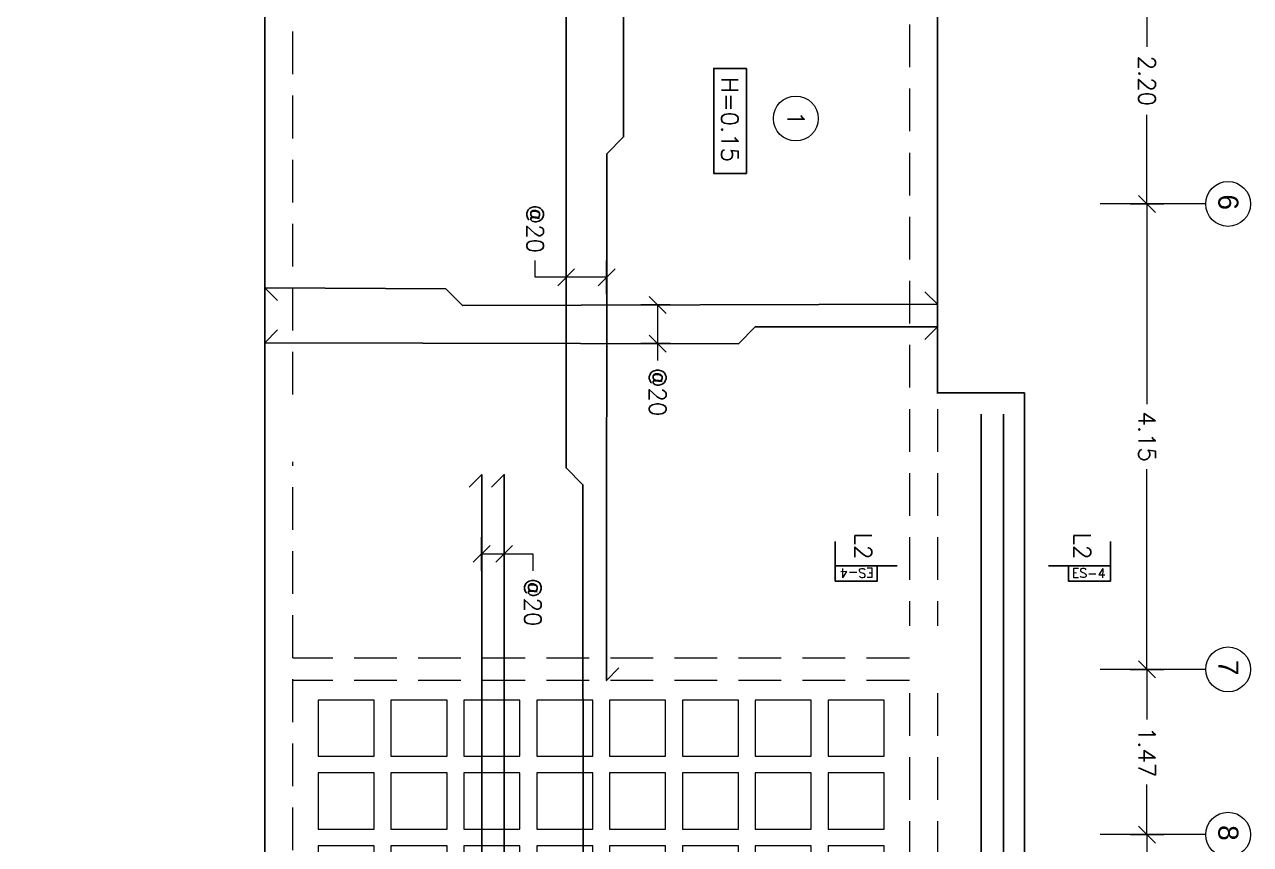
# Model space of a CAD drawing. Header units: metres. Extents: x -44 to 358, y -286 to 66.
# Drawn here: x 27.14 to 38.07, y -199.15 to -191.84 of the extents above; entities that cross this region are included whole.
import ezdxf

# ---------------------------------------------------------------- set-up
doc = ezdxf.new("R2010")
doc.units = ezdxf.units.M
doc.header["$LTSCALE"] = 0.3
doc.header["$PDMODE"] = 3
doc.linetypes.add('Grid Line 1_2_', pattern=[22.225, 12.7, -3.175, 3.175, -3.175])
doc.linetypes.add('HIDDEN', pattern=[9.525, 6.35, -3.175])
for name, color, linetype, lineweight in [('0-S-GRID', 1, 'Continuous', 9), ('0-S-GRID-IDEN', 1, 'Continuous', 9), ('BOVEDILLA', 8, 'Continuous', 5), ('Columnas', 7, 'Continuous', 18), ('VIGAS', 1, 'HIDDEN', 15)]:
    doc.layers.add(name, color=color, linetype=linetype, lineweight=lineweight)
for name, color, linetype in [('ACERO', 5, 'Continuous'), ('BP', 3, 'Continuous'), ('DIMTEXTO', 4, 'Continuous'), ('TEXTOS', 4, 'Continuous')]:
    doc.layers.add(name, color=color, linetype=linetype)
doc.styles.add('Arial_2', font='arial.ttf', dxfattribs={"height": 0.2})
doc.styles.add('SMPLEX', font='simplex.shx')
doc.dimstyles.new('DIM-75', dxfattribs={"dimscale": 0.75, "dimtxt": 0.2, "dimasz": 0.2, "dimexe": 0.2, "dimexo": 0.2, "dimgap": 0.1, "dimtad": 0, "dimtih": 1, "dimtoh": 1, "dimzin": 0, "dimdsep": 46, "dimtxsty": 'SMPLEX', "dimblk1": 'OBLIQUE', "dimblk2": 'OBLIQUE', "dimsah": 1, "dimcen": 0.2, "dimclrd": 4, "dimclre": 4, "dimclrt": 4, "dimadec": 0, "dimazin": 0, "dimtfac": 1, "dimtmove": 0, "dimatfit": 3, "dimldrblk": 'OBLIQUE', "dimfxl": 0.2, "dimfxlon": 1, "dimtfill": 1, "dimtolj": 1, "dimtzin": 0, "dimarcsym": 0})

# ---------------------------------------------------------------- blocks, each defined once
blk = doc.blocks.new('*U2266')
at = {"layer": 'BOVEDILLA'}
blk.add_lwpolyline([(-0.25, -0.25), (0.25, -0.25), (0.25, 0.25), (-0.25, 0.25)], close=True, dxfattribs=at)
blk = doc.blocks.new('*U2267')
at = {"layer": 'BOVEDILLA', "color": 0, "linetype": 'ByBlock', "lineweight": -2, "transparency": 16777216}
for p in [(0, 0), (0.65, 0), (1.3, 0), (1.95, 0), (2.6, 0), (3.25, 0), (3.9, 0), (4.55, 0), (5.2, 0), (5.85, 0), (6.5, 0), (7.15, 0), (7.8, 0), (0, -0.65), (0.65, -0.65), (1.3, -0.65), (1.95, -0.65), (2.6, -0.65), (3.25, -0.65), (3.9, -0.65), (4.55, -0.65), (5.2, -0.65), (5.85, -0.65), (6.5, -0.65), (7.15, -0.65), (7.8, -0.65), (0, -1.3), (0.65, -1.3), (1.3, -1.3), (1.95, -1.3), (2.6, -1.3), (3.25, -1.3), (3.9, -1.3), (4.55, -1.3), (5.2, -1.3), (5.85, -1.3), (6.5, -1.3), (7.15, -1.3), (7.8, -1.3), (0, -1.95), (0.65, -1.95), (1.3, -1.95), (1.95, -1.95), (2.6, -1.95), (3.25, -1.95), (3.9, -1.95), (4.55, -1.95), (5.2, -1.95), (5.85, -1.95), (6.5, -1.95), (7.15, -1.95), (7.8, -1.95), (0, -2.6), (0.65, -2.6), (1.3, -2.6), (1.95, -2.6), (2.6, -2.6), (3.25, -2.6), (3.9, -2.6), (4.55, -2.6), (5.2, -2.6), (5.85, -2.6), (6.5, -2.6), (7.15, -2.6), (7.8, -2.6), (0, -3.25), (0.65, -3.25), (1.3, -3.25), (1.95, -3.25), (2.6, -3.25), (3.25, -3.25), (3.9, -3.25), (4.55, -3.25), (5.2, -3.25), (5.85, -3.25), (6.5, -3.25), (7.15, -3.25), (7.8, -3.25), (0, -3.9), (0.65, -3.9), (1.3, -3.9), (1.95, -3.9), (2.6, -3.9), (3.25, -3.9), (3.9, -3.9), (4.55, -3.9), (5.2, -3.9), (5.85, -3.9), (6.5, -3.9), (7.15, -3.9), (7.8, -3.9), (0, -4.55), (0.65, -4.55), (1.3, -4.55), (1.95, -4.55), (2.6, -4.55), (3.25, -4.55), (3.9, -4.55), (4.55, -4.55), (5.2, -4.55), (5.85, -4.55), (6.5, -4.55), (7.15, -4.55), (7.8, -4.55)]:
    blk.add_blockref('*U2266', p, dxfattribs=at)
blk = doc.blocks.new('_OBLIQUE')
at = {"color": 0, "linetype": 'ByBlock'}
blk.add_line((-0.5, -0.5), (0.5, 0.5), dxfattribs=at)
blk = doc.blocks.new('*D2241')
at = {"layer": 'DEFPOINTS', "color": 0, "ltscale": 0.05, "transparency": 16777216}
for p in [(28.792, -18.157), (26.597, -18.574), (28.792, -18.574)]:
    blk.add_point(p, dxfattribs=at)
at = {"layer": 'DIMTEXTO', "color": 4, "lineweight": -2, "ltscale": 0.05, "transparency": 16777216}
for p, q in [((26.597, -18.307), (26.597, -18.007)), ((28.792, -18.307), (28.792, -18.007)), ((26.597, -18.157), (27.391, -18.157)), ((28.792, -18.157), (27.998, -18.157))]:
    blk.add_line(p, q, dxfattribs=at)
at = {"layer": 'DIMTEXTO', "color": 4, "lineweight": -2, "ltscale": 0.05, "transparency": 16777216, "xscale": 0.15, "yscale": 0.15, "zscale": 0.15, "rotation": 180}
blk.add_blockref('_OBLIQUE', (26.597, -18.157), dxfattribs=at)
at = {"layer": 'DIMTEXTO', "color": 4, "lineweight": -2, "ltscale": 0.05, "transparency": 16777216, "xscale": 0.15, "yscale": 0.15, "zscale": 0.15}
blk.add_blockref('_OBLIQUE', (28.792, -18.157), dxfattribs=at)
at = {"layer": 'DIMTEXTO', "color": 4, "ltscale": 0.05, "transparency": 16777216, "insert": (27.694, -18.157), "char_height": 0.15, "attachment_point": 5, "style": 'SMPLEX', "bg_fill": 3, "box_fill_scale": 1.1, "bg_fill_color": 256, "bg_fill_true_color": 13158600, "bg_fill_transparency": 0}
blk.add_mtext('\\A1;2.20', dxfattribs=at)
blk = doc.blocks.new('*D2242')
at = {"layer": 'DEFPOINTS', "color": 0, "ltscale": 0.05, "transparency": 16777216}
for p in [(32.943, -18.157), (28.792, -18.574), (32.943, -18.574)]:
    blk.add_point(p, dxfattribs=at)
at = {"layer": 'DIMTEXTO', "color": 4, "lineweight": -2, "ltscale": 0.05, "transparency": 16777216}
for p, q in [((28.792, -18.307), (28.792, -18.007)), ((32.943, -18.307), (32.943, -18.007)), ((28.792, -18.157), (30.578, -18.157)), ((32.943, -18.157), (31.157, -18.157))]:
    blk.add_line(p, q, dxfattribs=at)
at = {"layer": 'DIMTEXTO', "color": 4, "lineweight": -2, "ltscale": 0.05, "transparency": 16777216, "xscale": 0.15, "yscale": 0.15, "zscale": 0.15, "rotation": 180}
blk.add_blockref('_OBLIQUE', (28.792, -18.157), dxfattribs=at)
at = {"layer": 'DIMTEXTO', "color": 4, "lineweight": -2, "ltscale": 0.05, "transparency": 16777216, "xscale": 0.15, "yscale": 0.15, "zscale": 0.15}
blk.add_blockref('_OBLIQUE', (32.943, -18.157), dxfattribs=at)
at = {"layer": 'DIMTEXTO', "color": 4, "ltscale": 0.05, "transparency": 16777216, "insert": (30.867, -18.157), "char_height": 0.15, "attachment_point": 5, "style": 'SMPLEX', "bg_fill": 3, "box_fill_scale": 1.1, "bg_fill_color": 256, "bg_fill_true_color": 13158600, "bg_fill_transparency": 0}
blk.add_mtext('\\A1;4.15', dxfattribs=at)
blk = doc.blocks.new('*D2232')
at = {"layer": 'DEFPOINTS', "color": 0, "ltscale": 0.2, "transparency": 16777216}
for p in [(34.417, -18.157), (32.943, -18.574), (34.417, -18.574)]:
    blk.add_point(p, dxfattribs=at)
at = {"layer": 'DIMTEXTO', "color": 4, "lineweight": -2, "ltscale": 0.2, "transparency": 16777216}
for p, q in [((32.943, -18.307), (32.943, -18.007)), ((34.417, -18.307), (34.417, -18.007)), ((32.943, -18.157), (33.39, -18.157)), ((34.417, -18.157), (33.969, -18.157))]:
    blk.add_line(p, q, dxfattribs=at)
at = {"layer": 'DIMTEXTO', "color": 4, "lineweight": -2, "ltscale": 0.2, "transparency": 16777216, "xscale": 0.15, "yscale": 0.15, "zscale": 0.15, "rotation": 180}
blk.add_blockref('_OBLIQUE', (32.943, -18.157), dxfattribs=at)
at = {"layer": 'DIMTEXTO', "color": 4, "lineweight": -2, "ltscale": 0.2, "transparency": 16777216, "xscale": 0.15, "yscale": 0.15, "zscale": 0.15}
blk.add_blockref('_OBLIQUE', (34.417, -18.157), dxfattribs=at)
at = {"layer": 'DIMTEXTO', "color": 4, "ltscale": 0.2, "transparency": 16777216, "insert": (33.68, -18.157), "char_height": 0.15, "attachment_point": 5, "style": 'SMPLEX', "bg_fill": 3, "box_fill_scale": 1.1, "bg_fill_color": 256, "bg_fill_true_color": 13158600, "bg_fill_transparency": 0}
blk.add_mtext('\\A1;1.47', dxfattribs=at)
blk = doc.blocks.new('*D2233')
at = {"layer": 'DEFPOINTS', "color": 0, "ltscale": 0.2, "transparency": 16777216}
for p in [(37.592, -18.157), (34.417, -18.574), (37.592, -18.574)]:
    blk.add_point(p, dxfattribs=at)
at = {"layer": 'DIMTEXTO', "color": 4, "lineweight": -2, "ltscale": 0.2, "transparency": 16777216}
for p, q in [((34.417, -18.307), (34.417, -18.007)), ((37.592, -18.307), (37.592, -18.007)), ((34.417, -18.157), (35.715, -18.157)), ((37.592, -18.157), (36.294, -18.157))]:
    blk.add_line(p, q, dxfattribs=at)
at = {"layer": 'DIMTEXTO', "color": 4, "lineweight": -2, "ltscale": 0.2, "transparency": 16777216, "xscale": 0.15, "yscale": 0.15, "zscale": 0.15, "rotation": 180}
blk.add_blockref('_OBLIQUE', (34.417, -18.157), dxfattribs=at)
at = {"layer": 'DIMTEXTO', "color": 4, "lineweight": -2, "ltscale": 0.2, "transparency": 16777216, "xscale": 0.15, "yscale": 0.15, "zscale": 0.15}
blk.add_blockref('_OBLIQUE', (37.592, -18.157), dxfattribs=at)
at = {"layer": 'DIMTEXTO', "color": 4, "ltscale": 0.2, "transparency": 16777216, "insert": (36.004, -18.157), "char_height": 0.15, "attachment_point": 5, "style": 'SMPLEX', "bg_fill": 3, "box_fill_scale": 1.1, "bg_fill_color": 256, "bg_fill_true_color": 13158600, "bg_fill_transparency": 0}
blk.add_mtext('\\A1;3.18', dxfattribs=at)
blk = doc.blocks.new('*D2276')
at = {"layer": 'DEFPOINTS', "color": 0, "transparency": 16777216}
for p in [(32.446, -23.893), (31.913, -24.093), (32.446, -24.093)]:
    blk.add_point(p, dxfattribs=at)
at = {"layer": 'DIMTEXTO', "color": 4, "lineweight": -2, "transparency": 16777216}
for p, q in [((31.913, -23.893), (31.913, -23.636)), ((31.913, -23.636), (32.063, -23.636)), ((32.063, -23.893), (31.763, -23.893)), ((31.913, -24.093), (31.913, -23.893)), ((32.063, -24.093), (31.763, -24.093))]:
    blk.add_line(p, q, dxfattribs=at)
at = {"layer": 'DIMTEXTO', "color": 4, "lineweight": -2, "transparency": 16777216, "xscale": 0.15, "yscale": 0.15, "zscale": 0.15}
for p, rotation in [((31.913, -23.893), 90), ((31.913, -24.093), 270)]:
    blk.add_blockref('_OBLIQUE', p, dxfattribs=dict(at, rotation=rotation))
at = {"layer": 'DIMTEXTO', "color": 4, "transparency": 16777216, "insert": (32.345, -23.636), "char_height": 0.15, "attachment_point": 5, "style": 'SMPLEX', "bg_fill": 3, "box_fill_scale": 1.1, "bg_fill_color": 256, "bg_fill_true_color": 13158600, "bg_fill_transparency": 0}
blk.add_mtext('\\A1;@20', dxfattribs=at)
blk = doc.blocks.new('*D2289')
at = {"layer": 'DEFPOINTS', "color": 0, "transparency": 16777216}
for p in [(30.878, -22.978), (29.446, -23.339), (30.878, -23.339)]:
    blk.add_point(p, dxfattribs=at)
at = {"layer": 'DIMTEXTO', "color": 4, "lineweight": -2, "transparency": 16777216}
for p, q in [((29.596, -22.978), (29.296, -22.978)), ((29.446, -22.978), (29.446, -23.339)), ((29.596, -23.339), (29.296, -23.339)), ((29.446, -23.339), (29.446, -23.616)), ((29.446, -23.616), (29.296, -23.616))]:
    blk.add_line(p, q, dxfattribs=at)
at = {"layer": 'DIMTEXTO', "color": 4, "lineweight": -2, "transparency": 16777216, "xscale": 0.15, "yscale": 0.15, "zscale": 0.15}
for p, rotation in [((29.446, -22.978), 90), ((29.446, -23.339), 270)]:
    blk.add_blockref('_OBLIQUE', p, dxfattribs=dict(at, rotation=rotation))
at = {"layer": 'DIMTEXTO', "color": 4, "transparency": 16777216, "insert": (29.014, -23.616), "char_height": 0.15, "attachment_point": 5, "style": 'SMPLEX', "bg_fill": 3, "box_fill_scale": 1.1, "bg_fill_color": 256, "bg_fill_true_color": 13158600, "bg_fill_transparency": 0}
blk.add_mtext('\\A1;@20', dxfattribs=at)
blk = doc.blocks.new('*D2290')
at = {"layer": 'DEFPOINTS', "color": 0, "transparency": 16777216}
for p in [(29.693, -22.262), (30.038, -22.258), (29.693, -22.523)]:
    blk.add_point(p, dxfattribs=at)
at = {"layer": 'DIMTEXTO', "color": 4, "lineweight": -2, "transparency": 16777216}
for p, q in [((29.693, -22.412), (29.693, -22.673)), ((30.038, -22.408), (30.038, -22.673)), ((29.693, -22.523), (30.038, -22.523)), ((30.038, -22.523), (30.188, -22.523))]:
    blk.add_line(p, q, dxfattribs=at)
at = {"layer": 'DIMTEXTO', "color": 4, "lineweight": -2, "transparency": 16777216, "xscale": 0.15, "yscale": 0.15, "zscale": 0.15, "rotation": 180}
blk.add_blockref('_OBLIQUE', (29.693, -22.523), dxfattribs=at)
at = {"layer": 'DIMTEXTO', "color": 4, "lineweight": -2, "transparency": 16777216, "xscale": 0.15, "yscale": 0.15, "zscale": 0.15}
blk.add_blockref('_OBLIQUE', (30.038, -22.523), dxfattribs=at)
at = {"layer": 'DIMTEXTO', "color": 4, "transparency": 16777216, "insert": (30.47, -22.523), "char_height": 0.15, "attachment_point": 5, "style": 'SMPLEX', "bg_fill": 3, "box_fill_scale": 1.1, "bg_fill_color": 256, "bg_fill_true_color": 13158600, "bg_fill_transparency": 0}
blk.add_mtext('\\A1;@20', dxfattribs=at)
blk = doc.blocks.new('A$C2e44df1d')
at = {"layer": '0-S-GRID-IDEN'}
for centre in [(13.984, 25.706), (18.135, 25.706), (19.609, 25.706), (13.222, 21.849)]:
    blk.add_circle(centre, 0.2, dxfattribs=at)
at = {"layer": 'ACERO'}
for p, q in [((22.79, 23.703), (15.858, 23.703)), ((22.79, 23.503), (15.858, 23.503))]:
    blk.add_line(p, q, dxfattribs=at)
for points in [[(14.767, 23), (14.879, 23.112), (14.89, 18.875), (14.74, 18.725), (14.731, 17.112), (14.844, 17.224)], [(15.192, 22.999), (15.08, 23.112), (15.081, 21.487), (15.231, 21.337), (15.223, 17.112), (15.106, 17.225)], [(18.122, 20.271), (18.235, 20.16), (13.536, 20.163), (13.386, 20.313), (11.584, 20.313), (11.697, 20.2)], [(20.191, 19.838), (20.303, 19.951), (16.489, 19.95), (16.339, 19.8), (11.584, 19.8), (11.697, 19.913)], [(16.51, 19.134), (16.398, 19.247), (20.303, 19.247), (20.191, 19.134)], [(16.51, 18.934), (16.398, 19.047), (20.303, 19.047), (20.191, 18.934)]]:
    blk.add_lwpolyline(points, dxfattribs=at)
at = {"layer": 'BP', "ltscale": 0.2}
for points in [[(15.669, 23.106), (15.669, 23.889), (22.966, 23.889), (22.966, 23.106)], [(15.669, 23.112), (11.584, 23.112), (11.584, 17.112), (22.659, 17.112), (22.659, 11.342), (13.887, 11.342), (13.884, 8.923), (19.484, 8.923), (19.484, 4.922), (14.084, 4.922)]]:
    blk.add_lwpolyline(points, dxfattribs=at)
at = {"layer": 'DIMTEXTO', "color": 4}
blk.add_lwpolyline([(12.776, 21.409), (13.712, 21.409), (13.712, 21.117), (12.776, 21.117)], close=True, dxfattribs=at)
at = {"layer": 'TEXTOS', "color": 6, "linetype": 'Continuous', "ltscale": 0.01}
for p, q in [((17.348, 24.658), (16.994, 24.658)), ((17.348, 22.2), (16.994, 22.2))]:
    blk.add_line(p, q, dxfattribs=at)
at = {"layer": 'TEXTOS', "color": 5, "linetype": 'Continuous', "ltscale": 0.01}
for p, q in [((17.212, 24.104), (17.212, 24.658)), ((17.212, 22.754), (17.212, 22.2))]:
    blk.add_line(p, q, dxfattribs=at)
at = {"layer": 'TEXTOS', "color": 8, "linetype": 'Continuous', "ltscale": 0.01}
for points in [[(17.348, 24.658), (17.212, 24.658), (17.212, 24.282), (17.348, 24.282)], [(17.348, 22.2), (17.212, 22.2), (17.212, 22.576), (17.348, 22.576)]]:
    blk.add_lwpolyline(points, close=True, dxfattribs=at)
at = {"layer": 'VIGAS', "ltscale": 0.2}
for p, q in [((12.384, 23.112), (17.746, 23.112)), ((18.346, 23.112), (26.884, 23.112)), ((12.384, 22.862), (17.746, 22.862)), ((18.035, 22.862), (18.035, 17.362)), ((18.235, 22.862), (18.235, 17.362)), ((18.346, 22.862), (26.884, 22.862)), ((15.685, 17.362), (12.384, 17.362)), ((26.034, 17.362), (16.285, 17.362)), ((15.685, 17.112), (12.384, 17.112)), ((26.034, 17.112), (16.285, 17.112))]:
    blk.add_line(p, q, dxfattribs=at)
at = {"layer": 'BOVEDILLA'}
blk.add_blockref('*U2267', (18.659, 22.387), dxfattribs=at)
at = {"layer": 'DIMTEXTO', "char_height": 0.179, "width": 0.16835, "attachment_point": 3, "style": 'Arial_2'}
for s, insert in [('6', (14.038, 25.798)), ('7', (18.189, 25.798)), ('8', (19.663, 25.798))]:
    blk.add_mtext(s, dxfattribs=dict(at, insert=insert))
at = {"layer": 'TEXTOS', "color": 4, "ltscale": 0.5, "char_height": 0.0825, "attachment_point": 5, "style": 'SMPLEX'}
for insert, rotation in [((17.276, 24.462), 89.2226), ((17.276, 22.395), 270.7774)]:
    blk.add_mtext('ES-4', dxfattribs=dict(at, insert=insert, rotation=rotation))
at = {"layer": 'DIMTEXTO', "color": 1, "ltscale": 0.05}
dim = blk.add_linear_dim(base=(13.984005182, 24.982042168), p1=(11.789005182, 24.565836365), p2=(13.984005182, 24.565836395), dimstyle='DIM-75', override={"dimtmove": 1}, dxfattribs=at)
dim.commit()
dim.dimension.update_dxf_attribs({"geometry": '*D2241', "text_midpoint": (12.886505182, 24.982042168), "insert": (-14.807979804, 43.139447788)})
at = {"layer": 'DIMTEXTO', "color": 4, "lineweight": -3, "char_height": 0.15, "attachment_point": 5, "style": 'SMPLEX', "bg_fill": 3, "box_fill_scale": 1.1, "bg_fill_color": 256, "bg_fill_true_color": 13158600, "bg_fill_transparency": 0}
for insert in [(17.035, 24.406), (17.035, 22.452)]:
    blk.add_mtext('L2', dxfattribs=dict(at, insert=insert))
at = {"layer": 'DIMTEXTO', "color": 4, "insert": (13.222, 21.849), "char_height": 0.15, "attachment_point": 5, "style": 'SMPLEX', "bg_fill": 3, "box_fill_scale": 1.1, "bg_fill_color": 256, "bg_fill_true_color": 13158600, "bg_fill_transparency": 0}
blk.add_mtext('1', dxfattribs=at)
at = {"layer": 'DIMTEXTO', "color": 4, "insert": (13.232, 21.26), "char_height": 0.15, "attachment_point": 5, "rotation": 0, "style": 'SMPLEX', "bg_fill": 3, "box_fill_scale": 1.1, "bg_fill_color": 256, "bg_fill_true_color": 13158600, "bg_fill_transparency": 0}
blk.add_mtext('\\A1;H=0.15', dxfattribs=at)
at = {"layer": 'DIMTEXTO', "color": 1, "ltscale": 0.05}
dim = blk.add_linear_dim(base=(18.135, 24.982), p1=(13.984, 24.566), p2=(18.135, 24.566), dimstyle='DIM-75', override={"dimtmove": 1}, dxfattribs=at)
dim.commit()
dim.dimension.update_dxf_attribs({"geometry": '*D2242', "text_midpoint": (16.059, 24.982), "insert": (-14.808, 43.139)})
at = {"layer": 'DIMTEXTO'}
for base, p1, p2, angle, picture, middle in [((14.885, 20.616), (15.23, 20.882), (14.885, 20.877), 0, '*D2290', (15.662, 20.616)), ((14.638, 19.8), (16.07, 20.162), (16.07, 19.8), 90, '*D2289', (14.206, 19.523)), ((17.105, 19.047), (17.638, 19.247), (17.638, 19.047), 90, '*D2276', (17.537, 19.504))]:
    dim = blk.add_linear_dim(base=base, p1=p1, p2=p2, angle=angle, text='@20', dimstyle='DIM-75', dxfattribs=at)
    dim.commit()
    dim.dimension.update_dxf_attribs({"geometry": picture, "text_midpoint": middle, "dimtype": 128, "insert": (-14.808, 43.139)})
at = {"layer": '0-S-GRID', "linetype": 'Grid Line 1_2_'}
blk.add_line((13.984, 25.506), (13.984, 24.566), dxfattribs=at)
blk.add_line((13.984, 25.506), (13.984, 24.566), dxfattribs=at)
at = {"layer": 'DIMTEXTO', "ltscale": 0.2}
dim = blk.add_linear_dim(base=(19.609, 24.982), p1=(18.135, 24.566), p2=(19.609, 24.566), dimstyle='DIM-75', override={"dimtmove": 1}, dxfattribs=at)
dim.commit()
dim.dimension.update_dxf_attribs({"geometry": '*D2232', "text_midpoint": (18.872, 24.982), "insert": (-14.808, 43.139)})
at = {"layer": '0-S-GRID', "linetype": 'Grid Line 1_2_'}
blk.add_line((18.135, 25.506), (18.135, 24.566), dxfattribs=at)
blk.add_line((18.135, 25.506), (18.135, 24.566), dxfattribs=at)
at = {"layer": 'DIMTEXTO', "ltscale": 0.2}
dim = blk.add_linear_dim(base=(22.784005184, 24.982042168), p1=(19.609005182, 24.565836365), p2=(22.784005184, 24.565836365), dimstyle='DIM-75', override={"dimtmove": 1}, dxfattribs=at)
dim.commit()
dim.dimension.update_dxf_attribs({"geometry": '*D2233', "text_midpoint": (21.196505183, 24.982042168), "insert": (-14.807979804, 43.139447788)})
at = {"layer": '0-S-GRID', "linetype": 'Grid Line 1_2_'}
blk.add_line((19.609, 25.506), (19.609, 24.566), dxfattribs=at)
blk.add_line((19.609, 25.506), (19.609, 24.566), dxfattribs=at)

msp = doc.modelspace()

# ---------------------------------------------------------------- block references
at = {"layer": 'Columnas', "ltscale": 0.2, "rotation": 270}
msp.add_blockref('A$C2e44df1d', (12.1686769, -179.4578727), dxfattribs=at)

doc.saveas('drawing.dxf')
